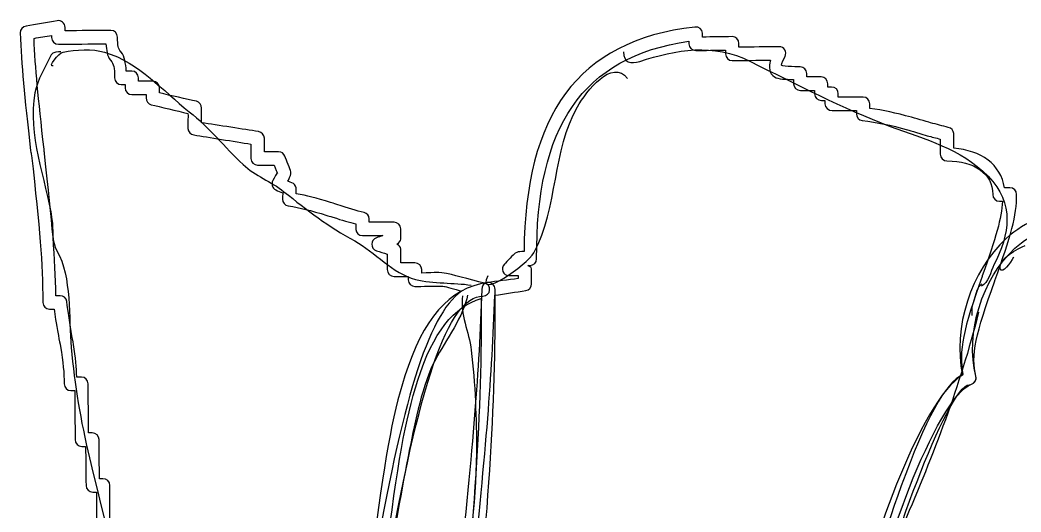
# Model space of a CAD drawing. Extents: x 25 to 279, y 7 to 272.
# Drawn here: x 79.99 to 99.72, y 92.03 to 101.72 of the extents above; entities that cross this region are included whole.
import ezdxf

# ---------------------------------------------------------------- set-up
doc = ezdxf.new("R2010")
doc.units = 0
doc.layers.get('0').update_dxf_attribs({"linetype": 'CONTINUOUS'})

msp = doc.modelspace()

# ---------------------------------------------------------------- linework, layer by layer
at = {"color": 7}
for points in [[(80.722787, 101.707421)], [(80.615367, 101.417967)], [(93.290496, 101.583596)], [(93.174608, 101.302344)], [(89.205858, 96.548046)], [(89.082033, 96.233985)]]:
    msp.add_lwpolyline(points, close=True, dxfattribs=at)
msp.add_lwpolyline([(98.948081, 96.524233), (98.882465, 96.458617), (98.849921, 96.393), (98.751496, 96.065446), (98.751496, 95.901404), (98.751496, 95.901404)], dxfattribs=at)
for points in [[(80.110806, 101.6), (80.04519, 101.588887), (79.992273, 101.534383), (79.995183, 101.467708)], [(80.722787, 101.707421), (80.529906, 101.674877), (80.303687, 101.632544), (80.110806, 101.6)], [(80.87995, 101.575129), (80.879421, 101.656621), (80.803221, 101.720915), (80.722787, 101.707421)], [(93.439192, 101.459506), (93.438663, 101.538088), (93.368548, 101.592327), (93.290496, 101.583596)], [(79.995183, 101.467708), (80.022171, 100.821596), (80.075617, 100.252212), (80.201823, 99.144402)], [(80.267969, 101.360287), (80.382533, 101.379602), (80.49895, 101.398387), (80.615367, 101.417967)], [(80.615367, 101.417967), (80.615367, 101.404208), (80.615102, 101.389921), (80.615367, 101.376692)], [(80.87995, 101.508983), (80.879685, 101.531738), (80.87995, 101.554227), (80.87995, 101.575129)], [(81.781121, 101.51745), (81.500663, 101.515598), (81.172844, 101.510835), (80.87995, 101.508983)], [(81.913412, 101.385158), (81.912883, 101.458183), (81.854146, 101.517715), (81.781121, 101.51745)], [(93.290496, 101.583596), (90.962162, 101.316367), (89.947221, 99.835494), (89.92526, 97.160027)], [(93.439192, 101.385158), (93.439192, 101.409765), (93.439456, 101.436752), (93.439192, 101.459506)], [(94.026302, 101.39336), (93.842681, 101.392038), (93.633925, 101.386217), (93.439192, 101.385158)], [(94.158594, 101.261069), (94.158065, 101.334094), (94.099327, 101.393625), (94.026302, 101.39336)], [(80.466406, 99.177475), (80.347079, 100.223902), (80.296015, 100.760477), (80.267969, 101.360287)], [(80.615367, 101.376692), (80.615631, 101.303667), (80.674369, 101.244135), (80.747658, 101.2444)], [(80.747658, 101.2444), (81.038171, 101.246252), (81.381071, 101.25075), (81.681902, 101.252867)], [(81.681902, 101.252867), (81.697513, 101.129042), (81.706244, 101.012096), (81.772654, 100.93034)], [(81.979558, 101.095704), (81.926377, 101.161056), (81.914471, 101.210798), (81.913412, 101.385158)], [(90.173175, 97.019533), (90.156771, 99.60901), (91.064556, 101.000454), (93.174608, 101.302344)], [(92.204117, 100.904675), (92.931192, 101.138037), (93.648213, 101.275092), (94.384813, 100.906527)], [(93.174608, 101.302344), (93.174873, 101.28541), (93.174608, 101.268477), (93.174608, 101.252867)], [(93.174608, 101.252867), (93.175138, 101.179577), (93.233875, 101.120046), (93.3069, 101.120575)], [(94.158594, 101.186721), (94.158329, 101.212385), (94.158858, 101.237521), (94.158594, 101.261069)], [(94.952344, 101.194923), (94.704165, 101.193335), (94.418944, 101.188308), (94.158594, 101.186721)], [(95.067967, 101.004687), (95.112681, 101.093058), (95.051298, 101.195452), (94.952344, 101.194923)], [(80.604254, 101.032204), (80.488896, 100.787994), (80.33729, 100.55225), (80.28649, 100.287138)], [(80.642883, 100.817098), (80.535198, 100.781644), (80.744748, 101.072156), (80.845554, 101.090413)], [(80.799781, 101.097027), (80.753479, 101.092265), (80.632565, 101.092265), (80.604254, 101.032204)], [(80.845554, 101.090413), (81.07971, 101.132217), (81.428696, 101.15894), (81.659942, 101.088296)], [(81.659942, 101.088296), (82.359765, 100.873983), (82.789977, 100.335292), (83.32814, 99.914604)], [(81.98776, 101.087238), (81.984056, 101.091735), (81.982998, 101.091471), (81.979558, 101.095704)], [(82.086979, 100.715233), (82.07084, 100.864723), (82.05814, 101.00019), (81.98776, 101.087238)], [(91.887146, 101.096233), (91.877885, 100.877952), (92.036371, 100.850965), (92.204117, 100.904675)], [(93.3069, 101.120575), (93.490785, 101.121633), (93.699277, 101.127454), (93.89401, 101.128777)], [(93.89401, 101.128777), (93.894275, 101.104171), (93.893746, 101.076919), (93.89401, 101.054429)], [(93.89401, 101.054429), (93.89454, 100.98114), (93.953277, 100.921608), (94.026302, 100.922137)], [(95.001821, 100.822654), (94.997852, 100.8253), (94.996794, 100.863665), (95.067967, 101.004687)], [(81.772654, 100.93034), (81.776358, 100.926106), (81.777946, 100.925842), (81.781121, 100.922137)], [(81.781121, 100.922137), (81.836419, 100.85361), (81.854146, 100.797519), (81.855469, 100.582942)], [(90.977773, 100.013029), (91.151869, 100.314125), (91.65881, 100.979552), (91.966256, 100.567596)], [(94.026302, 100.922137), (94.261517, 100.92346), (94.529275, 100.928752), (94.778777, 100.93034)], [(94.384813, 100.906527), (95.287571, 100.455148), (96.195356, 99.986306), (97.140713, 99.625944)], [(94.778777, 100.93034), (94.744381, 100.788787), (94.750996, 100.66946), (94.861327, 100.59961)], [(95.365887, 100.798048), (95.363771, 100.798048), (95.035687, 100.801488), (95.001821, 100.822654)], [(95.498179, 100.665756), (95.49765, 100.738781), (95.438913, 100.798313), (95.365887, 100.798048)], [(82.1944, 100.715233), (82.161063, 100.714969), (82.123756, 100.715498), (82.086979, 100.715233)], [(82.326692, 100.582942), (82.326162, 100.655967), (82.267425, 100.715763), (82.1944, 100.715233)], [(94.861327, 100.59961), (94.934088, 100.553308), (95.076169, 100.554367), (95.233596, 100.549869)], [(95.498179, 100.59961), (95.497915, 100.622365), (95.498179, 100.644854), (95.498179, 100.665756)], [(95.779167, 100.59961), (95.69159, 100.599081), (95.593165, 100.60014), (95.498179, 100.59961)], [(95.911458, 100.467319), (95.910929, 100.540344), (95.852192, 100.599875), (95.779167, 100.59961)], [(81.855469, 100.582942), (81.855998, 100.509917), (81.914735, 100.450385), (81.98776, 100.45065)], [(81.98776, 100.45065), (82.011044, 100.450915), (82.036973, 100.45065), (82.062108, 100.45065)], [(82.062108, 100.45065), (82.062373, 100.427896), (82.062108, 100.405406), (82.062108, 100.384504)], [(82.326692, 100.516796), (82.326692, 100.53955), (82.326956, 100.56204), (82.326692, 100.582942)], [(82.607944, 100.516796), (82.520367, 100.516267), (82.421942, 100.51759), (82.326692, 100.516796)], [(82.740235, 100.384504), (82.739706, 100.457529), (82.680969, 100.517325), (82.607944, 100.516796)], [(95.233596, 100.549869), (95.233596, 100.521294), (95.233331, 100.493248), (95.233596, 100.467319)], [(95.233596, 100.467319), (95.23386, 100.394294), (95.301065, 100.334498), (95.37409, 100.335027)], [(95.911458, 100.401173), (95.911194, 100.423927), (95.911723, 100.446417), (95.911458, 100.467319)], [(80.28649, 100.287138), (80.129856, 99.47275), (80.502125, 98.582956), (80.622246, 97.793969)], [(82.062108, 100.384504), (82.062638, 100.311479), (82.121375, 100.251948), (82.1944, 100.252212)], [(82.1944, 100.252212), (82.281977, 100.252742), (82.380402, 100.251683), (82.475652, 100.252212)], [(82.475652, 100.252212), (82.475652, 100.229458), (82.475388, 100.206969), (82.475652, 100.186067)], [(82.740235, 100.285285), (82.739971, 100.319946), (82.7405, 100.353283), (82.740235, 100.384504)], [(83.46784, 100.119921), (83.2866, 100.163048), (82.95984, 100.233427), (82.740235, 100.285285)], [(95.37409, 100.335027), (95.460608, 100.335556), (95.552683, 100.334233), (95.646875, 100.335027)], [(95.646875, 100.335027), (95.64714, 100.312273), (95.64661, 100.289783), (95.646875, 100.268881)], [(95.646875, 100.268881), (95.647404, 100.195856), (95.714344, 100.13606), (95.787369, 100.13659)], [(95.985806, 100.401173), (95.962788, 100.400908), (95.936858, 100.401173), (95.911458, 100.401173)], [(96.118098, 100.268881), (96.117569, 100.341906), (96.058831, 100.401438), (95.985806, 100.401173)], [(96.118098, 100.202735), (96.118098, 100.22549), (96.118363, 100.247979), (96.118098, 100.268881)], [(82.475652, 100.186067), (82.475917, 100.125212), (82.51534, 100.067798), (82.574871, 100.053775)], [(82.574871, 100.053775), (82.75611, 100.010912), (83.082606, 99.932331), (83.302475, 99.880208)], [(83.567058, 99.987629), (83.566529, 100.048748), (83.527106, 100.105898), (83.46784, 100.119921)], [(90.117083, 97.135421), (90.604181, 98.032623), (90.479563, 99.152869), (90.977773, 100.013029)], [(95.787369, 100.13659), (95.8088, 100.13659), (95.830231, 100.136325), (95.853515, 100.13659)], [(95.853515, 100.13659), (95.853779, 100.113835), (95.853515, 100.091346), (95.853515, 100.070444)], [(95.853515, 100.070444), (95.854044, 99.997419), (95.920983, 99.937623), (95.994008, 99.938152)], [(96.60599, 100.202735), (96.454119, 100.201677), (96.280288, 100.203794), (96.118098, 100.202735)], [(96.738281, 100.070444), (96.737752, 100.143469), (96.679015, 100.203), (96.60599, 100.202735)], [(96.738281, 99.979427), (96.738017, 100.010913), (96.738546, 100.041604), (96.738281, 100.070444)], [(83.302475, 99.880208), (83.303004, 99.78099), (83.301946, 99.674627), (83.302475, 99.582552)], [(83.32814, 99.914604), (83.726602, 99.60319), (84.020819, 99.217956), (84.387796, 98.876115)], [(83.567058, 99.698175), (83.566265, 99.796865), (83.567588, 99.896348), (83.567058, 99.987629)], [(95.994008, 99.938152), (96.14535, 99.938946), (96.312302, 99.937094), (96.473698, 99.938152)], [(96.473698, 99.938152), (96.473962, 99.915398), (96.473698, 99.892908), (96.473698, 99.872006)], [(96.473698, 99.872006), (96.474227, 99.805067), (96.52291, 99.747387), (96.589321, 99.739715)], [(97.556902, 99.80586), (97.246546, 99.893702), (97.009479, 99.942385), (96.738281, 99.979427)], [(84.691537, 99.524608), (84.409492, 99.568529), (83.894083, 99.647375), (83.567058, 99.698175)], [(96.589321, 99.739715), (96.897031, 99.70426), (97.140713, 99.654519), (97.482554, 99.557681)], [(97.140713, 99.625944), (97.852442, 99.354746), (98.505963, 99.212665), (99.070054, 98.642487)], [(97.937108, 99.698175), (97.857469, 99.720665), (97.597648, 99.794219), (97.556902, 99.80586)], [(98.284506, 99.607423), (98.171529, 99.634146), (98.061198, 99.663779), (97.937108, 99.698175)], [(83.302475, 99.582552), (83.30274, 99.517729), (83.354069, 99.468517), (83.418098, 99.458462)], [(83.418098, 99.458462), (83.700408, 99.414542), (84.215552, 99.327758), (84.542577, 99.276694)], [(84.80716, 99.392317), (84.806896, 99.45714), (84.755567, 99.514554), (84.691537, 99.524608)], [(97.482554, 99.557681), (97.522242, 99.546569), (97.79, 99.464548), (97.870963, 99.442058)], [(97.870963, 99.442058), (97.962773, 99.416394), (98.043471, 99.396815), (98.127344, 99.375912)], [(98.391927, 99.483333), (98.391663, 99.544452), (98.343773, 99.5934), (98.284506, 99.607423)], [(98.391927, 99.193879), (98.391398, 99.290717), (98.392456, 99.39364), (98.391927, 99.483333)], [(84.542577, 99.276694), (84.543371, 99.180385), (84.542048, 99.084342), (84.542577, 98.995442)], [(84.80716, 99.127733), (84.806631, 99.21875), (84.80769, 99.308708), (84.80716, 99.392317)], [(98.127344, 99.375912), (98.127873, 99.276694), (98.126815, 99.170331), (98.127344, 99.078256)], [(80.201823, 99.144402), (80.207115, 99.097835), (80.212935, 99.099688), (80.218492, 99.053385)], [(80.218492, 99.053385), (80.385179, 97.59024), (80.436508, 96.949683), (80.441535, 96.159638)], [(80.474608, 99.086458), (80.469317, 99.13276), (80.471698, 99.131173), (80.466406, 99.177475)], [(80.697917, 96.291929), (80.688392, 97.04705), (80.634946, 97.680198), (80.474608, 99.086458)], [(85.088413, 99.127733), (85.000835, 99.127204), (84.90241, 99.128527), (84.80716, 99.127733)], [(85.212238, 99.036717), (85.193717, 99.090163), (85.144769, 99.128263), (85.088413, 99.127733)], [(85.328125, 98.730858), (85.324421, 98.77716), (85.23896, 98.961046), (85.212238, 99.036717)], [(98.127344, 99.078256), (98.127873, 99.005231), (98.18661, 98.945435), (98.259635, 98.945965)], [(99.392317, 98.416798), (99.321673, 98.877173), (98.934323, 99.155779), (98.391927, 99.193879)], [(84.387796, 98.876115), (84.62989, 98.650425), (84.939717, 98.544062), (85.194246, 98.339804)], [(84.542577, 98.995442), (84.543106, 98.922417), (84.601844, 98.862885), (84.674869, 98.86315)], [(84.674869, 98.86315), (84.77541, 98.863944), (84.89024, 98.862621), (84.997396, 98.86315)], [(84.997396, 98.86315), (85.025442, 98.793565), (85.063806, 98.702283), (85.063542, 98.705987)], [(98.259635, 98.945965), (98.797533, 98.949404), (99.15816, 98.700696), (99.160806, 98.284506)], [(85.05534, 98.705987), (85.064335, 98.72345), (85.000042, 98.611267), (84.972525, 98.557292)], [(85.063542, 98.705987), (85.062748, 98.717894), (85.062748, 98.72001), (85.05534, 98.705987)], [(85.28685, 98.582163), (85.31569, 98.636931), (85.332094, 98.679794), (85.328125, 98.730858)], [(99.070054, 98.642487), (99.598692, 98.108294), (99.493917, 97.498694), (99.184883, 96.897296)], [(84.972525, 98.557292), (84.939188, 98.491146), (84.963529, 98.407537), (85.030469, 98.375258)], [(85.270181, 98.54909), (85.27415, 98.555969), (85.288438, 98.585073), (85.28685, 98.582163)], [(85.402473, 98.482944), (85.383687, 98.508344), (85.329713, 98.521308), (85.270181, 98.54909)], [(85.435546, 98.333983), (85.438456, 98.399335), (85.43581, 98.438229), (85.402473, 98.482944)], [(85.030469, 98.375258), (85.081004, 98.351181), (85.113548, 98.340333), (85.170963, 98.317579)], [(85.170963, 98.317579), (85.169904, 98.28821), (85.162496, 98.221006), (85.16276, 98.19349)], [(85.194246, 98.339804), (85.658325, 97.967535), (86.062079, 97.655063), (86.589394, 97.368783)], [(85.435546, 98.30091), (85.436075, 98.310965), (85.435546, 98.332925), (85.435546, 98.333983)], [(86.113673, 98.127344), (85.827129, 98.218625), (85.645625, 98.262546), (85.435546, 98.30091)], [(99.160806, 98.284506), (99.161335, 98.211481), (99.220073, 98.151685), (99.293098, 98.152215)], [(99.202346, 96.589321), (99.525667, 97.481496), (99.63494, 97.861173), (99.632029, 98.284506)], [(99.499738, 98.416798), (99.4664, 98.416533), (99.429094, 98.417062), (99.392317, 98.416798)], [(99.632029, 98.284506), (99.631765, 98.357531), (99.573027, 98.417327), (99.499738, 98.416798)], [(85.16276, 98.19349), (85.16329, 98.128667), (85.214354, 98.071252), (85.278383, 98.061198)], [(85.278383, 98.061198), (85.518096, 98.023892), (85.716004, 97.973885), (86.039325, 97.870962)], [(86.237763, 98.086069), (86.178496, 98.104854), (86.139867, 98.118877), (86.113673, 98.127344)], [(86.775131, 97.928906), (86.611619, 97.967535), (86.473242, 98.010663), (86.237763, 98.086069)], [(99.351042, 98.152215), (99.332256, 97.811167), (99.232508, 97.447894), (98.954167, 96.680337)], [(99.293098, 98.152215), (99.31109, 98.152215), (99.331463, 98.15195), (99.351042, 98.152215)], [(86.039325, 97.870962), (86.065254, 97.86276), (86.095681, 97.85694), (86.154948, 97.83789)], [(86.154948, 97.83789), (86.352856, 97.774654), (86.473771, 97.740258), (86.609767, 97.705598)], [(86.87435, 97.804817), (86.873821, 97.865935), (86.834398, 97.914883), (86.775131, 97.928906)], [(100.665756, 97.813283), (100.253271, 97.918588), (99.82544, 97.781533), (99.42539, 97.416408)], [(80.622246, 97.793969), (80.652673, 97.594473), (80.61034, 97.359258), (80.718554, 97.174844)], [(86.609767, 97.705598), (86.610031, 97.669879), (86.609502, 97.630721), (86.609767, 97.598177)], [(86.87435, 97.738671), (86.874085, 97.761425), (86.87435, 97.783915), (86.87435, 97.804817)], [(87.362242, 97.738671), (87.210371, 97.737877), (87.036275, 97.739729), (86.87435, 97.738671)], [(87.494533, 97.606379), (87.494004, 97.679404), (87.435267, 97.7392), (87.362242, 97.738671)], [(99.599221, 97.226173), (99.934183, 97.532031), (100.28899, 97.648183), (100.624217, 97.556902)], [(86.609767, 97.598177), (86.610296, 97.525152), (86.669033, 97.473823), (86.742058, 97.474087)], [(86.742058, 97.474087), (86.865619, 97.474881), (87.003996, 97.473294), (87.138933, 97.474087)], [(87.138933, 97.474087), (87.096071, 97.4598), (87.054002, 97.445777), (87.014844, 97.432812)], [(87.494533, 97.407942), (87.494004, 97.470648), (87.494798, 97.543673), (87.494533, 97.606379)], [(86.589394, 97.368783), (86.987856, 97.152619), (87.33446, 96.725052), (87.783194, 96.613398)], [(87.014844, 97.432812), (86.893135, 97.392331), (86.892606, 97.215325), (87.014844, 97.176431)], [(87.419921, 97.308723), (87.457756, 97.3328), (87.494798, 97.361904), (87.494533, 97.407942)], [(87.494533, 97.209504), (87.494004, 97.255806), (87.458021, 97.285175), (87.419921, 97.308723)], [(99.42539, 97.416408), (98.735885, 96.7867), (98.363352, 95.654548), (98.565494, 94.729035)], [(99.308708, 96.819244), (99.24415, 97.012919), (99.676744, 97.228819), (99.800304, 97.278031)], [(80.718554, 97.174844), (81.015152, 96.669225), (80.949271, 95.842402), (81.0006, 95.271696)], [(87.014844, 97.176431), (87.082577, 97.155), (87.156396, 97.133569), (87.22995, 97.110285)], [(87.22995, 97.110285), (87.230479, 97.006833), (87.229156, 96.901), (87.22995, 96.804427)], [(87.494533, 96.936719), (87.49374, 97.028529), (87.495063, 97.125102), (87.494533, 97.209504)], [(89.213531, 96.684835), (88.959002, 96.178952), (89.993523, 96.907615), (90.117083, 97.135421)], [(89.751694, 97.126954), (89.713858, 97.104729), (89.587388, 96.961854), (89.536587, 96.911848)], [(89.883985, 97.160027), (89.826306, 97.160556), (89.793233, 97.151296), (89.751694, 97.126954)], [(89.92526, 97.160027), (89.914412, 97.160292), (89.880281, 97.160027), (89.883985, 97.160027)], [(98.830077, 94.704429), (98.608356, 95.546598), (98.958135, 96.640915), (99.599221, 97.226173)], [(87.775521, 96.936719), (87.687944, 96.93619), (87.589519, 96.937248), (87.494533, 96.936719)], [(87.907813, 96.804427), (87.907283, 96.877452), (87.848546, 96.937248), (87.775521, 96.936719)], [(89.536587, 96.911848), (89.452185, 96.828504), (89.508806, 96.68801), (89.627604, 96.688804)], [(90.074221, 96.821096), (90.073956, 96.858667), (90.025008, 96.863165), (89.999608, 96.887242)], [(89.999608, 96.887242), (90.019452, 96.886977), (90.026331, 96.886977), (90.040883, 96.887242)], [(90.040883, 96.887242), (90.114173, 96.887506), (90.173704, 96.946244), (90.173175, 97.019533)], [(99.184883, 96.897296), (99.118208, 96.76765), (99.076933, 96.540902), (98.93644, 96.477931)], [(99.57091, 97.048637), (99.519052, 96.944921), (99.345485, 96.709177), (99.308708, 96.819244)], [(87.22995, 96.804427), (87.230215, 96.731402), (87.288952, 96.671606), (87.362242, 96.672135)], [(87.362242, 96.672135), (87.449554, 96.672665), (87.548244, 96.671606), (87.643229, 96.672135)], [(87.643229, 96.672135), (87.643494, 96.649381), (87.642965, 96.626892), (87.643229, 96.60599)], [(87.907813, 96.738281), (87.907548, 96.761035), (87.908077, 96.783525), (87.907813, 96.804427)], [(88.180598, 96.746483), (88.171867, 96.746483), (88.026346, 96.739869), (87.907813, 96.738281)], [(88.395704, 96.730079), (88.333527, 96.740927), (88.278229, 96.747277), (88.180598, 96.746483)], [(89.148179, 96.539844), (88.865869, 96.606783), (88.445181, 96.721348), (88.395704, 96.730079)], [(89.627604, 96.688804), (89.683431, 96.689069), (89.748254, 96.688275), (89.809637, 96.688804)], [(89.809637, 96.688804), (89.809637, 96.669225), (89.809373, 96.650175), (89.809637, 96.63086)], [(90.074221, 96.523175), (90.073427, 96.617367), (90.07475, 96.726904), (90.074221, 96.821096)], [(98.954167, 96.672135), (98.581898, 95.645552), (98.483737, 95.187029), (98.573696, 94.737237)], [(98.954167, 96.680337), (98.952579, 96.676104), (98.955754, 96.676369), (98.954167, 96.672135)], [(89.205858, 96.548046), (88.447827, 96.450944), (87.93136, 95.822294), (87.577083, 94.712631)], [(87.643229, 96.60599), (87.643758, 96.532965), (87.702496, 96.473169), (87.775521, 96.473698)], [(87.775521, 96.473698), (87.905431, 96.474492), (88.177687, 96.4819), (88.1888, 96.4819)], [(87.783194, 96.613398), (88.144085, 96.52344), (88.544135, 96.549369), (88.884125, 96.499892)], [(88.1888, 96.4819), (88.272144, 96.482429), (88.310508, 96.481371), (88.354429, 96.473698)], [(88.354429, 96.473698), (88.370833, 96.470787), (88.56636, 96.41549), (88.69336, 96.382681)], [(89.197656, 96.548046), (89.134156, 96.538785), (89.092088, 96.479783), (89.090235, 96.415754)], [(89.114842, 96.283463), (89.271475, 96.284521), (89.300315, 96.50386), (89.148179, 96.539844)], [(89.809637, 96.63086), (89.608554, 96.601492), (89.38895, 96.575827), (89.197656, 96.548046)], [(89.354819, 96.415754), (89.35429, 96.495129), (89.284704, 96.5581), (89.205858, 96.548046)], [(89.958333, 96.390883), (90.023685, 96.400408), (90.074485, 96.457294), (90.074221, 96.523175)], [(98.830077, 94.704429), (98.723715, 95.108448), (98.826373, 95.54501), (99.202346, 96.581119)], [(99.202346, 96.581119), (99.203933, 96.585617), (99.200758, 96.585087), (99.202346, 96.589321)], [(80.780467, 96.291929), (80.754802, 96.291665), (80.726227, 96.291929), (80.697917, 96.291929)], [(80.912758, 96.176042), (80.905615, 96.24351), (80.848465, 96.292194), (80.780467, 96.291929)], [(88.69336, 96.382681), (88.010471, 95.895054), (87.524431, 94.170235), (86.948698, 90.92565)], [(87.213281, 90.884375), (87.858335, 94.518692), (88.413167, 96.278965), (89.114842, 96.283463)], [(88.808719, 96.30119), (88.753156, 95.91966), (88.369775, 95.388906), (88.183244, 95.042037)], [(89.090235, 96.415754), (89.037848, 94.760256), (88.924077, 93.432312), (88.627215, 90.578517)], [(88.714263, 96.291665), (88.661081, 95.926804), (88.841527, 95.57676), (88.884125, 95.219573)], [(88.81745, 87.965756), (89.233904, 92.141146), (89.3699, 94.018894), (89.354819, 96.415754)], [(88.891798, 90.553646), (89.183898, 93.36114), (89.292642, 94.677971), (89.346617, 96.300131)], [(89.346617, 96.300131), (89.547435, 96.329235), (89.76704, 96.363102), (89.958333, 96.390883)], [(80.441535, 96.159638), (80.442065, 96.086348), (80.500802, 96.026817), (80.573827, 96.027346)], [(81.04505, 95.33255), (81.034731, 95.394462), (80.93075, 96.012794), (80.912758, 96.176042)], [(87.833465, 94.629817), (88.130856, 95.561415), (88.536198, 96.084496), (89.082033, 96.233985)], [(89.082033, 96.233985), (89.089177, 93.934756), (88.957944, 92.057802), (88.552867, 87.998829)], [(80.573827, 96.027346), (80.602138, 96.027346), (80.633623, 96.027081), (80.664844, 96.027346)], [(80.664844, 96.027346), (80.681777, 95.892937), (80.698181, 95.785781), (80.747658, 95.506381)], [(98.882465, 95.967021), (98.515752, 94.499112), (97.993994, 93.172492), (97.407677, 91.804067)], [(80.747658, 95.506381), (80.764856, 95.409015), (80.778615, 95.352129), (80.788933, 95.291275)], [(80.788933, 95.291275), (80.840527, 94.983035), (80.861958, 94.760785), (80.863281, 94.555469)], [(81.111196, 94.68776), (81.102994, 94.877202), (81.089765, 95.066379), (81.04505, 95.33255)], [(81.0006, 95.271696), (81.066481, 94.534302), (81.186602, 93.821779), (81.360169, 93.101054)], [(88.884125, 95.219573), (88.9635, 94.554675), (88.988371, 93.873638), (88.986783, 93.202654)], [(88.183244, 95.042037), (87.921835, 94.555733), (87.777108, 93.810402), (87.670746, 93.277796)], [(81.202213, 94.68776), (81.173902, 94.687496), (81.142417, 94.688025), (81.111196, 94.68776)], [(81.334504, 94.555469), (81.333975, 94.628494), (81.275238, 94.68829), (81.202213, 94.68776)], [(87.577083, 94.712631), (87.313823, 93.88766), (87.174917, 93.060573), (86.932029, 91.15716)], [(98.565494, 94.729035), (97.763277, 94.263633), (96.570271, 91.070377), (96.548046, 89.90039)], [(98.573696, 94.737237), (98.220213, 94.584308), (97.829423, 93.833685), (97.358465, 92.546223)], [(98.697785, 94.5388), (98.784304, 94.539594), (98.852038, 94.620821), (98.830077, 94.704429)], [(98.739325, 94.547267), (98.805471, 94.569227), (98.847804, 94.636696), (98.830077, 94.704429)], [(80.863281, 94.555469), (80.86381, 94.482444), (80.922548, 94.422648), (80.995573, 94.423177)], [(81.342971, 93.588152), (81.340854, 93.904065), (81.336621, 94.252256), (81.334504, 94.555469)], [(87.196613, 91.115885), (87.437383, 93.001835), (87.576819, 93.826277), (87.833465, 94.629817)], [(96.804427, 89.842446), (96.797548, 90.91295), (98.074427, 94.326604), (98.739325, 94.547267)], [(96.804427, 89.826042), (97.0026, 91.030954), (98.281596, 94.536154), (98.697785, 94.5388)], [(80.995573, 94.423177), (81.018856, 94.423442), (81.044785, 94.422912), (81.069921, 94.423177)], [(81.069921, 94.423177), (81.072037, 94.107), (81.076271, 93.759073), (81.078387, 93.45586)], [(81.417319, 93.588152), (81.394035, 93.587887), (81.368106, 93.588152), (81.342971, 93.588152)], [(81.54961, 93.45586), (81.549081, 93.528885), (81.490344, 93.588417), (81.417319, 93.588152)], [(81.078387, 93.45586), (81.078652, 93.382835), (81.13739, 93.32304), (81.210679, 93.323569)], [(81.210679, 93.323569), (81.233698, 93.323569), (81.259627, 93.323304), (81.285027, 93.323569)], [(81.285027, 93.323569), (81.286615, 93.070892), (81.291642, 92.795196), (81.293229, 92.554425)], [(81.557812, 92.686717), (81.556225, 92.939658), (81.551198, 93.21509), (81.54961, 93.45586)], [(87.670746, 93.277796), (87.341075, 91.625208), (87.108242, 89.951719), (86.716923, 88.318446)], [(88.986783, 93.202654), (88.984138, 92.160725), (88.797077, 91.112181), (88.74125, 90.072633)], [(81.360169, 93.101054), (82.15339, 89.80461), (83.114621, 86.53436), (83.713637, 83.191615)], [(81.293229, 92.554425), (81.293758, 92.4814), (81.352496, 92.421869), (81.425521, 92.422133)], [(81.623958, 92.686717), (81.602527, 92.686717), (81.581096, 92.686981), (81.557812, 92.686717)], [(81.764452, 92.554425), (81.763923, 92.627715), (81.696983, 92.687246), (81.623958, 92.686717)], [(81.764452, 91.48789), (81.762335, 91.835552), (81.766569, 92.219992), (81.764452, 92.554425)], [(97.358465, 92.546223), (96.988577, 91.535515), (96.604667, 90.261281), (96.539844, 89.867317)], [(81.425521, 92.422133), (81.448804, 92.422398), (81.474733, 92.422133), (81.499869, 92.422133)], [(81.499869, 92.422133), (81.50225, 92.074471), (81.497752, 91.690296), (81.499869, 91.355598)]]:
    msp.add_open_spline(points, degree=3, dxfattribs=at)

doc.saveas('drawing.dxf')
